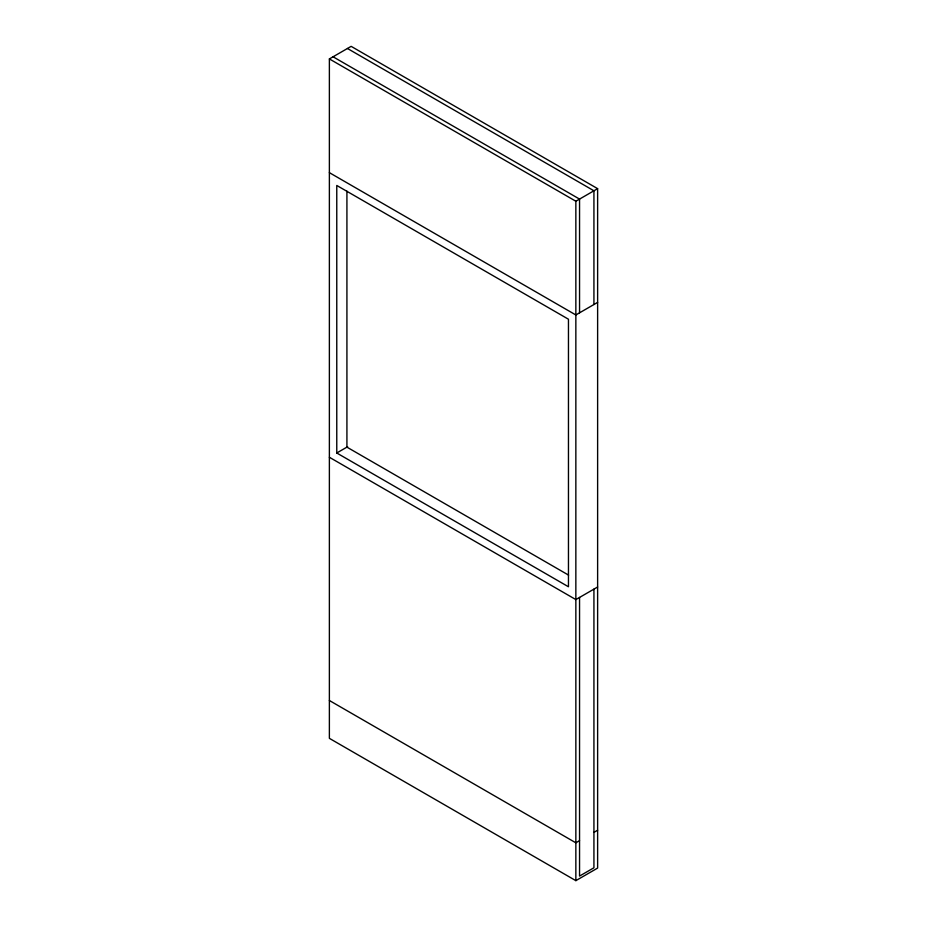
<?xml version="1.0" encoding="UTF-8"?>
<svg xmlns="http://www.w3.org/2000/svg" width="927" height="927" viewBox="0 0 927 927"><rect width="100%" height="100%" fill="white"/><g stroke="black" fill="none" stroke-linecap="round" stroke-linejoin="round"><path stroke-width="1.39" d="M329.375 58.922L351.148 46.35L597.625 188.656L597.625 868.078L575.852 880.65L329.375 738.344L329.375 58.922L575.852 201.229L597.625 188.656M336.768 452.99L568.46 586.768L568.46 319.224L336.768 185.458L336.768 452.99L347.648 446.71M597.625 302.387L575.852 314.96L329.375 172.654M597.625 587L575.852 599.572L329.375 457.266M579.549 840.673L575.852 842.805L329.375 700.499M593.929 832.376L597.625 830.233M347.451 48.482L593.929 190.788L593.929 304.519M333.071 56.79L579.549 199.096L579.549 312.816M568.587 575.122L346.918 447.138L346.918 191.171M593.929 589.132L593.929 867.776L579.549 876.073L579.549 597.44M575.852 201.229L575.852 880.65"/></g></svg>
